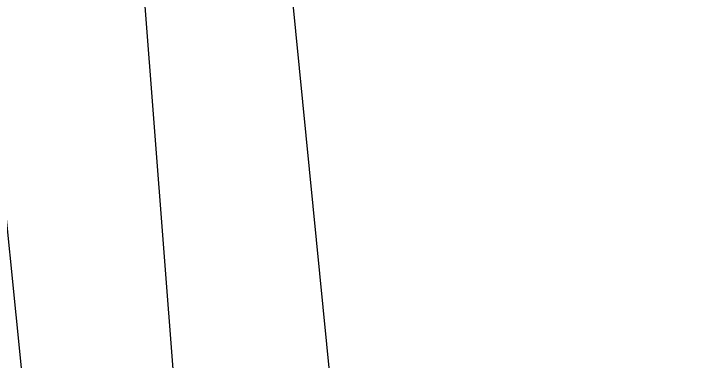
# Model space of a CAD drawing. Header units: feet. Extents: x -84 to 198, y -22 to 181.
# Drawn here: x 83.466 to 84.178, y 154.158 to 154.526 of the extents above; entities that cross this region are included whole.
import ezdxf

# ---------------------------------------------------------------- set-up
doc = ezdxf.new("R2010")
doc.units = ezdxf.units.FT
doc.layers.add('A-AREA-COMUN', color=252, linetype='CONTINUOUS')
doc.layers.add('A-LINEA', color=7, linetype='CONTINUOUS')

msp = doc.modelspace()

# ---------------------------------------------------------------- linework, layer by layer
at = {"layer": 'A-AREA-COMUN'}
msp.add_lwpolyline([(92.64, 127.5733), (96.768, 144.9422), (90.56, 146.3822), (90.432, 147.5733), (90.72, 148.7289), (87.12, 149.6178), (87.12, 150.5778), (87.76, 153.1733), (87.36, 153.2089), (87.36, 153.9733), (83.648, 153.9733), (83.232, 159.3778), (88.608, 159.7689), (95.328, 159.7689), (101.84, 159.2889), (108.128, 158.3822), (115.968, 156.5689), (123.872, 153.9733), (128.288, 152.2133), (134.048, 149.3333)], dxfattribs=at)
at = {"layer": 'A-LINEA'}
for p, q in [((83.8133, 154.0044), (83.2933, 159.2711)), ((83.8133, 154.0044), (83.2933, 159.2711)), ((83.4933, 153.9644), (82.96, 159.2311)), ((83.4933, 153.9644), (82.96, 159.2311))]:
    msp.add_line(p, q, dxfattribs=at)

doc.saveas('drawing.dxf')
